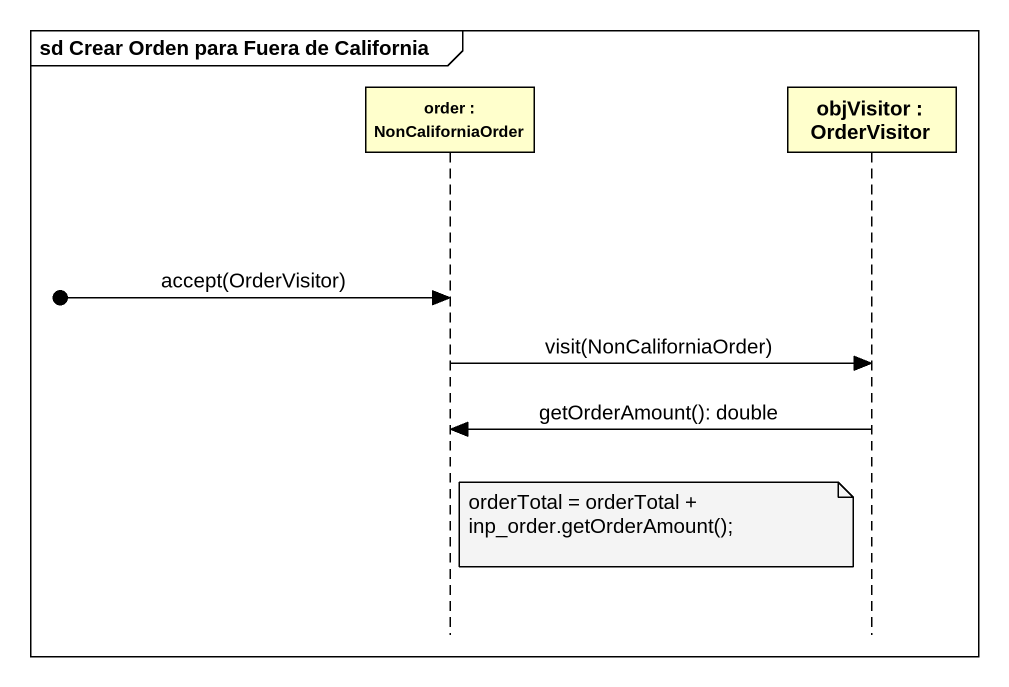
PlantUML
@startuml
mainframe sd Crear Orden para Fuera de California
hide footbox
participant "order : NonCaliforniaOrder" as order
participant "objVisitor : OrderVisitor" as objVisitor

[o-> order : accept(OrderVisitor)
order -> objVisitor : visit(NonCaliforniaOrder)
objVisitor -> order : getOrderAmount(): double
note right of order : orderTotal = orderTotal + inp_order.getOrderAmount();
@enduml
